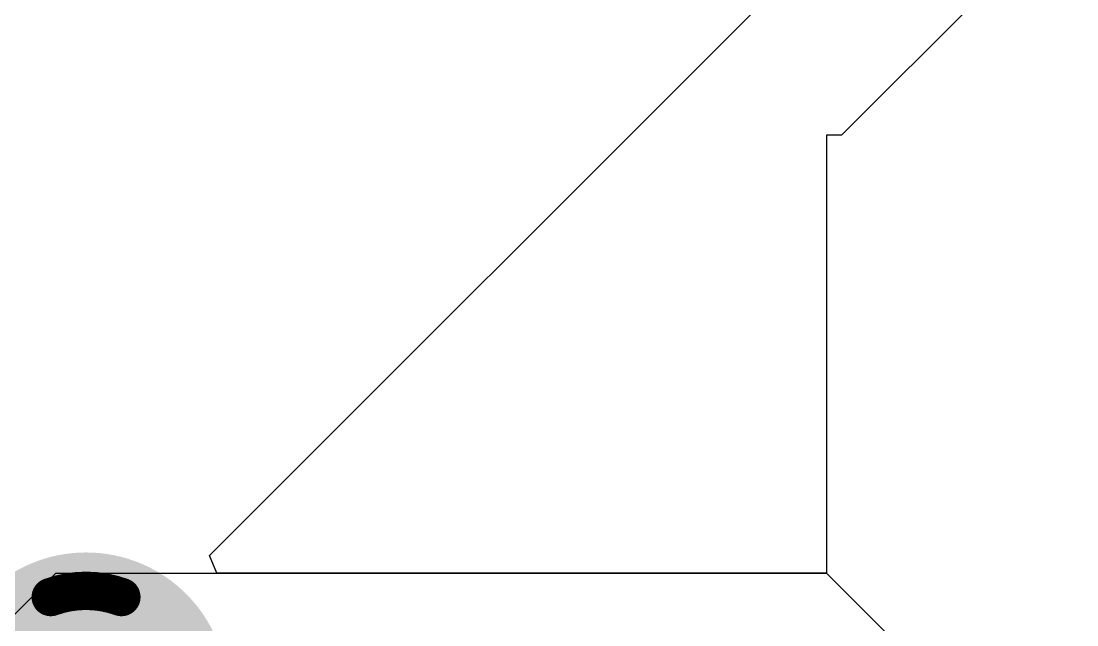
# Model space of a CAD drawing. Header units: millimetres. Extents: x -0.2 to 11.1, y -5.4 to 4.7.
# Drawn here: x 0.2862 to 0.5613, y 0.2897 to 0.447 of the extents above; entities that cross this region are included whole.
import ezdxf

# ---------------------------------------------------------------- set-up
doc = ezdxf.new("R2010")
doc.units = ezdxf.units.MM
doc.header["$MEASUREMENT"] = 0
for name, color, linetype in [('BottomLayer', 5, 'Continuous'), ('InternalPlane1', 76, 'Continuous'), ('InternalPlane2', 16, 'Continuous')]:
    doc.layers.add(name, color=color, linetype=linetype)

msp = doc.modelspace()

# ---------------------------------------------------------------- hatches: boundary and pattern name
at = {"layer": 'InternalPlane2'}
h = msp.add_hatch(color=16, dxfattribs=at)
edge = h.paths.add_edge_path()
edge.add_arc((0.30315, 0.27165), 0.03689, 0, 360)

# ---------------------------------------------------------------- linework, layer by layer
at = {"layer": 'BottomLayer'}
for p, q in [((0.33533, 0.30777), (0.51181, 0.48425)), ((0.53937, 0.45669), (0.5, 0.41732)), ((0.5, 0.41732), (0.49606, 0.41732)), ((0.49606, 0.41732), (0.49606, 0.30315)), ((0.33724, 0.30315), (0.33533, 0.30777)), ((0.27165, 0.27953), (0.29528, 0.30315)), ((0.29528, 0.30315), (0.49606, 0.30315)), ((0.49606, 0.30315), (0.33724, 0.30315)), ((0.49606, 0.30315), (0.65354, 0.14567))]:
    msp.add_line(p, q, dxfattribs=at)
at = {"layer": 'InternalPlane1', "const_width": 0.01}
msp.add_lwpolyline([(0.29395, 0.29692, -0.176327), (0.31235, 0.29692)], format="xyb", dxfattribs=at)
at = {"layer": 'InternalPlane1', "const_width": 0.005}
for points in [[(0.29145, 0.29692, 1), (0.29645, 0.29692, 1)], [(0.30985, 0.29692, 1), (0.31485, 0.29692, 1)]]:
    msp.add_lwpolyline(points, format="xyb", close=True, dxfattribs=at)

doc.saveas('drawing.dxf')
